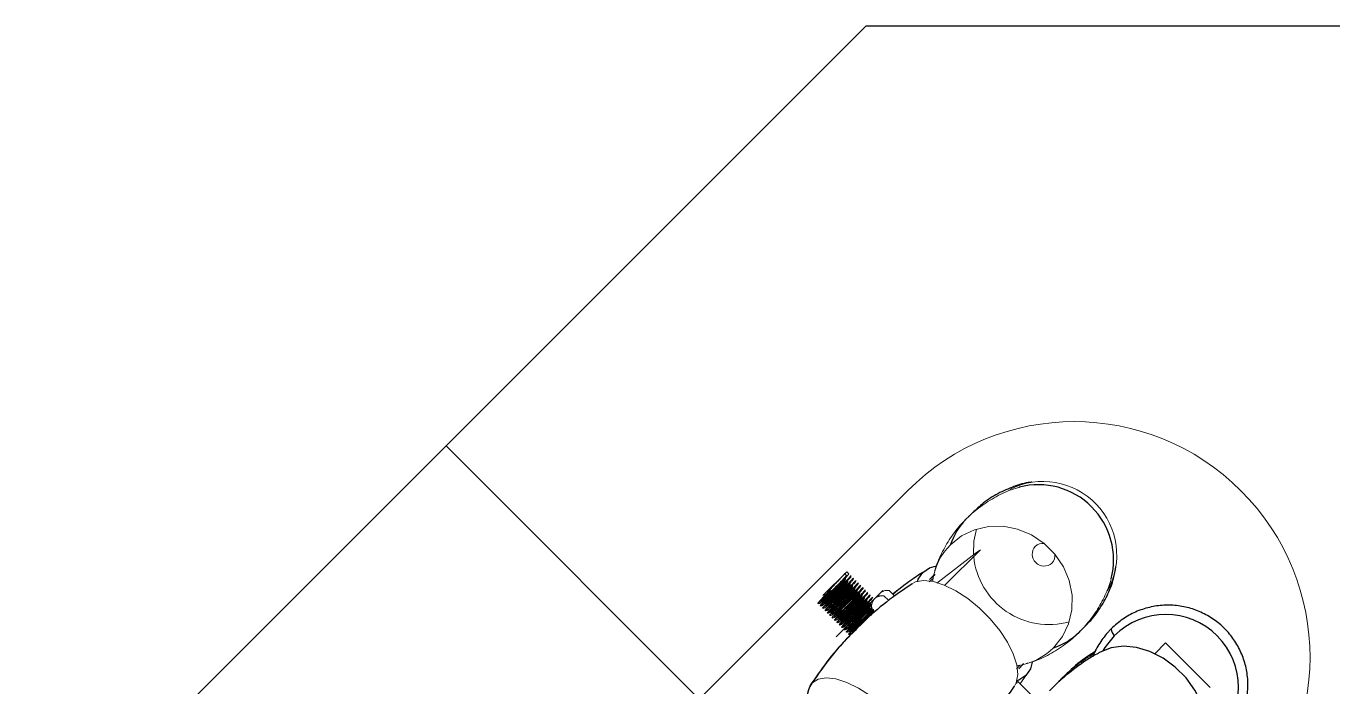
# Model space of a CAD drawing. Header units: millimetres. Extents: x -635 to 515, y -448 to 489.
# Drawn here: x -635 to -479.8, y 224.5 to 303 of the extents above; entities that cross this region are included whole.
import ezdxf

# ---------------------------------------------------------------- set-up
doc = ezdxf.new("R2010")
doc.units = ezdxf.units.MM

msp = doc.modelspace()

# ---------------------------------------------------------------- linework, layer by layer
at = {"color": 7, "linetype": 'Continuous', "lineweight": 25}
for p, q in [((-535.247, 302.983), (-634.978, 203.251)), ((-462.825, 302.983), (-535.247, 302.983)), ((-522.599, 245.174), (-523.045, 244.707)), ((-540.352, 235.341), (-537.523, 238.169)), ((-537.266, 237.912), (-537.523, 238.169)), ((-536.983, 237.629), (-537.054, 237.7)), ((-527.693, 237.252), (-527.2, 237.744)), ((-536.7, 237.346), (-536.771, 237.417)), ((-536.417, 237.063), (-536.488, 237.134)), ((-536.134, 236.781), (-536.205, 236.851)), ((-535.852, 236.498), (-535.922, 236.568)), ((-535.569, 236.215), (-535.639, 236.286)), ((-535.286, 235.932), (-535.357, 236.003)), ((-535.003, 235.649), (-535.074, 235.72)), ((-534.72, 235.366), (-534.791, 235.437)), ((-534.437, 235.083), (-534.508, 235.154)), ((-514.736, 222.683), (-517.185, 225.132))]:
    msp.add_line(p, q, dxfattribs=at)
msp.add_line((-515.448, 183.452), (-585.112, 253.117))
at = {"color": 144, "linetype": 'Continuous', "lineweight": 18}
for p, q in [((-530.297, 247.799), (-579.794, 198.301)), ((-525.861, 236.568), (-521.641, 240.788)), ((-522.1, 240.449), (-526.835, 236.816)), ((-537.528, 237.741), (-537.74, 237.953)), ((-527.693, 237.252), (-527.004, 237.853)), ((-539.529, 235.987), (-539.494, 235.951)), ((-539.494, 235.951), (-539.4, 235.869)), ((-533.235, 235.952), (-538.757, 230.431)), ((-537.125, 236.447), (-536.89, 236.662)), ((-531.827, 235.298), (-532.479, 235.95)), ((-527.716, 236.982), (-527.258, 237.39)), ((-536.276, 235.598), (-536.041, 235.813)), ((-533.859, 235.328), (-533.102, 235.328)), ((-532.527, 234.753), (-533.102, 235.328)), ((-534.174, 233.393), (-534.606, 233.824)), ((-538.141, 231.892), (-538.382, 231.828)), ((-500.923, 228.435), (-499.643, 229.716)), ((-494.358, 224.431), (-499.643, 229.716)), ((-517.369, 226.608), (-516.949, 227.081)), ((-517.087, 226.645), (-516.521, 227.293)), ((-517.087, 226.645), (-516.594, 227.138)), ((-517.414, 224.903), (-517.185, 225.132)), ((-516.251, 225.849), (-516.91, 224.857)), ((-512.103, 225.352), (-512.561, 224.904))]:
    msp.add_line(p, q, dxfattribs=at)
at = {"color": 7, "linetype": 'Continuous', "lineweight": 25, "flags": 128}
for points in [[(-523.33, 244.443), (-523.323, 244.45), (-523.258, 244.515)], [(-529.126, 237.029), (-529.032, 237.277), (-528.489, 238.088)], [(-528.489, 238.088), (-527.679, 238.63), (-526.851, 238.857)], [(-509.895, 231.009), (-509.888, 231.015), (-509.792, 231.113)], [(-505.747, 230.566), (-506.885, 229.161), (-507.117, 228.782)], [(-495.456, 216.639), (-495.446, 216.657), (-494.938, 217.955), (-494.756, 219.416), (-494.907, 220.978), (-495.384, 222.57), (-496.167, 224.125), (-497.221, 225.574), (-498.5, 226.853), (-499.949, 227.907), (-501.504, 228.69), (-503.096, 229.167), (-504.658, 229.318), (-506.119, 229.136), (-507.417, 228.628), (-507.44, 228.616)], [(-515.487, 227.445), (-515.708, 226.659), (-516.251, 225.849)], [(-516.251, 225.849), (-517.061, 225.306), (-517.309, 225.213)]]:
    msp.add_lwpolyline(points, dxfattribs=at)
at = {"color": 144, "linetype": 'Continuous', "lineweight": 18, "flags": 128}
for points in [[(-525.188, 241.389), (-523.876, 242.434), (-522.353, 243.166), (-520.687, 243.553), (-518.95, 243.577), (-517.219, 243.239), (-515.568, 242.552), (-514.07, 241.547), (-512.791, 240.268), (-511.786, 238.77), (-511.099, 237.119), (-510.761, 235.388), (-510.786, 233.651), (-511.172, 231.985), (-511.904, 230.463), (-512.949, 229.15)], [(-522.464, 240.243), (-522.426, 241.814), (-522.117, 243.244)], [(-537.752, 237.292), (-537.658, 237.363), (-537.863, 237.112), (-538.301, 236.636), (-538.91, 235.986), (-539.544, 235.316), (-540.214, 234.599), (-540.595, 234.174), (-540.606, 234.115), (-540.606, 234.115)], [(-537.42, 237.039), (-537.389, 237.055), (-537.677, 236.723), (-538.282, 236.07), (-539.029, 235.279), (-539.603, 234.669), (-540.063, 234.172), (-540.354, 233.838), (-540.26, 233.884), (-540.26, 233.884)], [(-536.578, 236.254), (-536.566, 236.256), (-536.667, 236.128), (-536.882, 235.89), (-537.204, 235.541), (-537.607, 235.11), (-538.04, 234.652), (-538.467, 234.2), (-538.875, 233.765), (-539.209, 233.403), (-539.435, 233.153), (-539.547, 233.015), (-539.528, 233.007), (-539.528, 233.007)], [(-529.775, 236.744), (-529.353, 236.956), (-528.389, 237.13), (-527.231, 237.009), (-525.93, 236.597), (-524.544, 235.914), (-523.132, 234.988), (-521.756, 233.861), (-520.477, 232.582), (-519.35, 231.206), (-518.424, 229.794), (-517.741, 228.408), (-517.33, 227.107), (-517.208, 225.949), (-517.382, 224.985), (-517.593, 224.564)], [(-537.869, 232.821), (-537.81, 232.875), (-537.095, 233.548), (-536.381, 234.222), (-535.781, 234.779), (-535.497, 235.032), (-535.395, 235.101), (-535.5, 234.962), (-535.785, 234.647), (-536.229, 234.169), (-536.76, 233.604), (-537.388, 232.94), (-537.944, 232.343), (-538.309, 231.939), (-538.373, 231.832), (-538.373, 231.832)], [(-537.585, 232.539), (-537.18, 232.918), (-536.612, 233.455), (-536.053, 233.982), (-535.572, 234.429), (-535.255, 234.715), (-535.112, 234.819), (-535.254, 234.637), (-535.681, 234.171), (-536.323, 233.485), (-537.004, 232.765), (-537.504, 232.231), (-537.878, 231.824), (-538.078, 231.594), (-538.083, 231.554), (-538.083, 231.554)], [(-509.16, 231.743), (-509.164, 231.739), (-509.229, 231.675)], [(-541.645, 224.932), (-540.916, 225.393), (-539.952, 225.567), (-538.794, 225.446), (-537.493, 225.034), (-536.107, 224.351), (-534.695, 223.425), (-533.319, 222.298), (-532.04, 221.019), (-530.913, 219.643), (-529.987, 218.231), (-529.304, 216.845), (-528.893, 215.544), (-528.771, 214.386), (-528.945, 213.422), (-529.406, 212.693)]]:
    msp.add_lwpolyline(points, dxfattribs=at)
at = {"color": 8, "linetype": 'Continuous', "lineweight": 25, "flags": 128}
msp.add_lwpolyline([(-506.103, 231.406), (-506.103, 231.406), (-506.126, 231.308), (-506.075, 231.135), (-505.948, 230.887), (-505.747, 230.566)], dxfattribs=at)
at = {"color": 144, "linetype": 'Continuous', "lineweight": 18}
for centre, radius, start, end in [((-510.498, 228), 28, 315, 135), ((-514.205, 240.14), 8.753, 331.08146, 116.72627), ((-519.778, 236.019), 7.623, 135.2157, 172.38338), ((-514.082, 240.256), 1.403, 138.52379, 311.47621), ((-514.245, 240.271), 1.275, 81.20407, 134.1652), ((-513.497, 240.883), 8.989, 185.71828, 285.50747), ((-514.067, 240.093), 1.275, 315.8348, 8.79593), ((-518.319, 234.56), 7.623, 277.61662, 314.7843), ((-498.272, 211.514), 19.604, 119.99862, 134.97265)]:
    msp.add_arc(centre, radius, start, end, dxfattribs=at)
at = {"color": 7, "linetype": 'Continuous', "lineweight": 25}
for centre, radius, start, end in [((-514.762, 239.576), 8.936, 345.39676, 104.63998), ((-499.631, 224.443), 8.654, 315.03039, 134.96961), ((-538.763, 222.897), 3.528, 144.77133, 202.98315)]:
    msp.add_arc(centre, radius, start, end, dxfattribs=at)
at = {"color": 8, "linetype": 'Continuous', "lineweight": 25}
for centre, radius, start, end in [((-517.701, 238.927), 7.881, 135.58086, 161.795), ((-508.534, 207.007), 36.935, 122.70262, 129.50961), ((-508.162, 203.023), 40.014, 135.14681, 146.80194), ((-515.411, 236.637), 7.881, 288.20486, 314.42674)]:
    msp.add_arc(centre, radius, start, end, dxfattribs=at)
at = {"color": 7, "linetype": 'Continuous', "lineweight": 25}
for points, knots in [([(-515.524, 248.807), (-515.586, 248.802), (-516.328, 248.747), (-517.703, 248.312), (-519.595, 247.497), (-521.25, 246.425), (-522.18, 245.563), (-522.599, 245.174)], [0, 0, 0, 0, 0.0229132, 0.2732504, 0.5299484, 0.7881334, 1, 1, 1, 1]), ([(-509.164, 231.739), (-509.014, 231.894), (-508.39, 232.537), (-507.432, 233.776), (-506.47, 235.513), (-505.818, 237.195), (-505.625, 238.316), (-505.541, 238.804)], [0, 0, 0, 0, 0.08001638, 0.33271408, 0.57919027, 0.81694314, 1, 1, 1, 1]), ([(-529.743, 236.729), (-530.525, 236.209), (-532.33, 235.008), (-534.594, 233.148), (-535.984, 231.742), (-536.506, 231.213)], [0, 0, 0, 0, 0.3233391, 0.7459054, 1, 1, 1, 1]), ([(-492.668, 217.971), (-492.566, 218.076), (-492.061, 218.595), (-491.274, 219.643), (-490.488, 221.198), (-489.999, 222.87), (-489.82, 224.599), (-489.956, 226.329), (-490.402, 228.003), (-491.142, 229.567), (-492.152, 230.971), (-493.399, 232.168), (-494.843, 233.121), (-496.436, 233.798), (-498.128, 234.176), (-499.862, 234.242), (-501.583, 233.994), (-503.23, 233.434), (-504.782, 232.591), (-505.658, 231.805), (-506.103, 231.406)], [0, 0, 0, 0, 0.01478704, 0.07325941, 0.13168973, 0.18993159, 0.24793927, 0.30569675, 0.36322019, 0.42055662, 0.47777853, 0.53497463, 0.59223437, 0.64961539, 0.70718562, 0.76498725, 0.82303121, 0.8812963, 0.93973275, 1, 1, 1, 1]), ([(-506.103, 231.406), (-506.205, 231.301), (-506.711, 230.782), (-507.474, 229.726), (-508.077, 228.699), (-508.243, 228.128), (-508.247, 228.113)], [0, 0, 0, 0, 0.1110112, 0.5499826, 0.9886382, 1, 1, 1, 1]), ([(-536.506, 231.213), (-536.85, 230.881), (-538.062, 229.71), (-539.895, 227.512), (-541.239, 225.568), (-541.9, 224.612)], [0, 0, 0, 0, 0.1678506, 0.5906237, 1, 1, 1, 1]), ([(-507.417, 228.608), (-507.529, 228.552), (-508.522, 228.055), (-510.275, 226.811), (-512.187, 225.329), (-513.159, 224.31), (-513.434, 224.02)], [0, 0, 0, 0, 0.05065706, 0.44781462, 0.84334594, 1, 1, 1, 1]), ([(-507.958, 228.706), (-508.18, 228.575), (-509.209, 227.964), (-510.622, 226.843), (-511.699, 225.759), (-512.103, 225.352)], [0, 0, 0, 0, 0.1462358, 0.679189, 1, 1, 1, 1]), ([(-523.133, 217.826), (-522.737, 218.208), (-521.473, 219.427), (-519.592, 221.676), (-518.249, 223.62), (-517.588, 224.577)], [0, 0, 0, 0, 0.1879855, 0.600529, 1, 1, 1, 1])]:
    msp.add_open_spline(points, degree=3, knots=knots, dxfattribs=at)
at = {"color": 144, "linetype": 'Continuous', "lineweight": 18}
for points, knots in [([(-517.008, 248.198), (-517.166, 248.16), (-518.036, 247.953), (-519.55, 247.257), (-521.422, 246.131), (-522.641, 245.121), (-523.23, 244.542), (-523.323, 244.45)], [0, 0, 0, 0, 0.0669108, 0.3677342, 0.6690375, 0.9474191, 1, 1, 1, 1]), ([(-523.323, 244.45), (-523.5, 244.268), (-524.183, 243.563), (-525.23, 242.223), (-526.268, 240.384), (-526.879, 239.002), (-527.054, 238.237), (-527.08, 238.125)], [0, 0, 0, 0, 0.1015947, 0.3931418, 0.6776842, 0.9528477, 1, 1, 1, 1]), ([(-537.74, 237.953), (-537.829, 237.854), (-537.951, 237.72), (-538.245, 237.4), (-538.417, 237.216), (-538.68, 236.934), (-538.769, 236.84), (-538.943, 236.655), (-539.029, 236.565), (-539.29, 236.287), (-539.465, 236.099), (-539.619, 235.933)], [0, 0, 0, 0, 0.25, 0.25, 0.5, 0.5, 0.625, 0.625, 0.75, 0.75, 1, 1, 1, 1]), ([(-537.528, 237.741), (-537.653, 237.603), (-537.907, 237.323), (-538.306, 236.894), (-538.51, 236.678), (-538.511, 236.677)], [0, 0, 0, 0, 0.49384838, 0.99685658, 1, 1, 1, 1]), ([(-537.081, 237.672), (-537.072, 237.676), (-537.042, 237.689), (-537.222, 237.481), (-537.584, 237.085), (-537.96, 236.679), (-538.188, 236.437), (-538.234, 236.389)], [0, 0, 0, 0, 0.1175891, 0.3864063, 0.6552235, 0.9310744, 1, 1, 1, 1]), ([(-537.293, 237.884), (-537.284, 237.888), (-537.255, 237.9), (-537.407, 237.723), (-537.631, 237.478), (-537.728, 237.373)], [0, 0, 0, 0, 0.1993117, 0.6549526, 1, 1, 1, 1]), ([(-537.01, 237.601), (-537.001, 237.605), (-536.972, 237.617), (-537.124, 237.44), (-537.35, 237.194), (-537.448, 237.088)], [0, 0, 0, 0, 0.19877553, 0.65319064, 1, 1, 1, 1]), ([(-528.035, 238.399), (-528.627, 238.03), (-530.02, 237.162), (-531.291, 236.102), (-532.022, 235.492)], [0, 0, 0, 0, 0.4252375, 1, 1, 1, 1]), ([(-539.529, 235.987), (-539.776, 235.726), (-540.271, 235.202), (-540.801, 234.626), (-541.019, 234.375), (-540.94, 234.431), (-540.915, 234.449)], [0, 0, 0, 0, 0.2878707, 0.5782282, 0.8636674, 1, 1, 1, 1]), ([(-539.494, 235.951), (-539.693, 235.742), (-539.901, 235.522), (-540.282, 235.114), (-540.454, 234.929), (-540.654, 234.711), (-540.711, 234.647), (-540.806, 234.542), (-540.845, 234.497), (-540.933, 234.391), (-540.95, 234.36), (-540.921, 234.377)], [0, 0, 0, 0, 0.25, 0.25, 0.5, 0.5, 0.625, 0.625, 0.75, 0.75, 1, 1, 1, 1]), ([(-537.723, 237.372), (-537.714, 237.376), (-537.683, 237.389), (-537.898, 237.145), (-538.386, 236.616), (-539.122, 235.834), (-539.821, 235.097), (-540.338, 234.539), (-540.627, 234.219), (-540.741, 234.076), (-540.647, 234.155), (-540.622, 234.175)], [0, 0, 0, 0, 0.05197302, 0.16747302, 0.31445327, 0.46300349, 0.60878984, 0.7271956, 0.84090532, 0.95823433, 1, 1, 1, 1]), ([(-540.69, 234.437), (-540.656, 234.459), (-540.587, 234.503), (-540.226, 234.832), (-539.732, 235.288), (-539.255, 235.737), (-538.992, 235.983), (-538.912, 236.058)], [0, 0, 0, 0, 0.2276613, 0.4482536, 0.6778999, 0.9016908, 1, 1, 1, 1]), ([(-537.722, 237.122), (-537.723, 237.109), (-537.763, 237.056), (-537.87, 236.933), (-537.912, 236.886), (-538.011, 236.775), (-538.069, 236.712), (-538.264, 236.499), (-538.423, 236.327), (-538.764, 235.961), (-538.946, 235.767), (-539.289, 235.404), (-539.468, 235.213), (-539.799, 234.857), (-539.95, 234.693), (-540.13, 234.495), (-540.182, 234.437), (-540.271, 234.338), (-540.307, 234.297), (-540.395, 234.192), (-540.421, 234.153), (-540.407, 234.154)], [0, 0, 0, 0, 0.125, 0.125, 0.1875, 0.1875, 0.25, 0.25, 0.375, 0.375, 0.5, 0.5, 0.625, 0.625, 0.75, 0.75, 0.8125, 0.8125, 0.875, 0.875, 1, 1, 1, 1]), ([(-539.345, 235.342), (-539.289, 235.395), (-539.045, 235.624), (-538.557, 236.089), (-538.004, 236.604), (-537.557, 237.015), (-537.348, 237.183), (-537.504, 236.982), (-537.968, 236.48), (-538.554, 235.853), (-539.15, 235.226), (-539.759, 234.577), (-540.245, 234.049), (-540.469, 233.79), (-540.354, 233.882), (-540.312, 233.915)], [0, 0, 0, 0, 0.0217651, 0.0951983, 0.1716508, 0.246308, 0.3410782, 0.4370477, 0.5310791, 0.6075345, 0.6809728, 0.756641, 0.8523017, 0.9466255, 1, 1, 1, 1]), ([(-537.44, 236.839), (-537.44, 236.826), (-537.48, 236.773), (-537.587, 236.65), (-537.629, 236.603), (-537.728, 236.493), (-537.786, 236.429), (-537.981, 236.216), (-538.14, 236.044), (-538.481, 235.678), (-538.663, 235.485), (-539.006, 235.121), (-539.185, 234.93), (-539.516, 234.574), (-539.667, 234.411), (-539.847, 234.212), (-539.899, 234.154), (-539.988, 234.055), (-540.024, 234.014), (-540.112, 233.909), (-540.138, 233.87), (-540.125, 233.871)], [0, 0, 0, 0, 0.125, 0.125, 0.1875, 0.1875, 0.25, 0.25, 0.375, 0.375, 0.5, 0.5, 0.625, 0.625, 0.75, 0.75, 0.8125, 0.8125, 0.875, 0.875, 1, 1, 1, 1]), ([(-540.13, 235.085), (-539.95, 235.253), (-539.568, 235.61), (-538.881, 236.265), (-538.269, 236.834), (-537.869, 237.207), (-537.814, 237.246), (-537.801, 237.254)], [0, 0, 0, 0, 0.2102988, 0.4470124, 0.6929553, 0.9328689, 1, 1, 1, 1]), ([(-537.151, 236.813), (-537.15, 236.805), (-537.148, 236.785), (-537.413, 236.492), (-537.891, 235.975), (-538.579, 235.245), (-539.331, 234.451), (-539.855, 233.883), (-540.114, 233.595), (-540.099, 233.589), (-540.093, 233.587)], [0, 0, 0, 0, 0.09309438, 0.21276835, 0.33588882, 0.49182933, 0.64531022, 0.80224053, 0.92172189, 1, 1, 1, 1]), ([(-537.121, 236.787), (-537.075, 236.82), (-537.085, 236.793), (-537.183, 236.674), (-537.229, 236.622), (-537.34, 236.499), (-537.406, 236.426), (-537.642, 236.171), (-537.846, 235.951), (-538.18, 235.596), (-538.295, 235.473), (-538.524, 235.231), (-538.636, 235.113), (-538.974, 234.756), (-539.205, 234.51), (-539.605, 234.081), (-539.771, 233.9), (-539.942, 233.711), (-539.987, 233.659), (-540.055, 233.578), (-540.077, 233.549), (-540.098, 233.506), (-540.052, 233.536), (-539.958, 233.618)], [0, 0, 0, 0, 0.125, 0.125, 0.1875, 0.1875, 0.25, 0.25, 0.375, 0.375, 0.4375, 0.4375, 0.5, 0.5, 0.625, 0.625, 0.75, 0.75, 0.8125, 0.8125, 0.875, 0.875, 1, 1, 1, 1]), ([(-537.157, 236.556), (-537.157, 236.543), (-537.197, 236.49), (-537.304, 236.367), (-537.346, 236.32), (-537.445, 236.21), (-537.503, 236.146), (-537.698, 235.934), (-537.857, 235.762), (-538.199, 235.395), (-538.38, 235.202), (-538.723, 234.838), (-538.902, 234.648), (-539.233, 234.292), (-539.384, 234.128), (-539.564, 233.93), (-539.616, 233.871), (-539.705, 233.772), (-539.741, 233.731), (-539.829, 233.626), (-539.855, 233.588), (-539.842, 233.588)], [0, 0, 0, 0, 0.125, 0.125, 0.1875, 0.1875, 0.25, 0.25, 0.375, 0.375, 0.5, 0.5, 0.625, 0.625, 0.75, 0.75, 0.8125, 0.8125, 0.875, 0.875, 1, 1, 1, 1]), ([(-538.753, 234.801), (-538.523, 235.019), (-538.054, 235.464), (-537.412, 236.064), (-536.968, 236.471), (-536.794, 236.604), (-536.925, 236.433), (-537.332, 235.99), (-537.927, 235.351), (-538.608, 234.635), (-539.24, 233.962), (-539.675, 233.488), (-539.874, 233.261), (-539.822, 233.296), (-539.812, 233.303)], [0, 0, 0, 0, 0.0873603, 0.1781519, 0.2663987, 0.3558523, 0.4460588, 0.53368, 0.6246195, 0.7122037, 0.8024635, 0.8918398, 0.9801582, 1, 1, 1, 1]), ([(-539.847, 234.803), (-539.808, 234.839), (-539.603, 235.029), (-539.09, 235.514), (-538.422, 236.147), (-537.81, 236.717), (-537.593, 236.91), (-537.487, 237.004)], [0, 0, 0, 0, 0.0529749, 0.2786464, 0.5164577, 0.7628846, 1, 1, 1, 1]), ([(-536.913, 236.437), (-536.871, 236.472), (-536.743, 236.579), (-536.91, 236.373), (-537.397, 235.845), (-538.089, 235.108), (-538.762, 234.4), (-539.327, 233.793), (-539.748, 233.336), (-539.771, 233.286), (-539.782, 233.262)], [0, 0, 0, 0, 0.06939948, 0.20995415, 0.3567965, 0.50737275, 0.62208785, 0.74151038, 0.87905676, 1, 1, 1, 1]), ([(-539.624, 235.629), (-539.528, 235.72), (-539.182, 236.045), (-538.55, 236.644), (-537.971, 237.18), (-537.811, 237.316), (-537.741, 237.374)], [0, 0, 0, 0, 0.12139558, 0.43573805, 0.75560532, 1, 1, 1, 1]), ([(-536.874, 236.273), (-536.875, 236.26), (-536.915, 236.207), (-537.021, 236.084), (-537.063, 236.037), (-537.163, 235.927), (-537.22, 235.863), (-537.415, 235.651), (-537.574, 235.479), (-537.916, 235.112), (-538.097, 234.919), (-538.44, 234.555), (-538.619, 234.365), (-538.95, 234.009), (-539.101, 233.845), (-539.281, 233.647), (-539.334, 233.589), (-539.422, 233.489), (-539.458, 233.448), (-539.546, 233.344), (-539.572, 233.305), (-539.559, 233.305)], [0, 0, 0, 0, 0.125, 0.125, 0.1875, 0.1875, 0.25, 0.25, 0.375, 0.375, 0.5, 0.5, 0.625, 0.625, 0.75, 0.75, 0.8125, 0.8125, 0.875, 0.875, 1, 1, 1, 1]), ([(-539.564, 234.521), (-539.514, 234.567), (-539.265, 234.797), (-538.658, 235.373), (-537.926, 236.064), (-537.411, 236.542), (-537.29, 236.643), (-537.254, 236.673)], [0, 0, 0, 0, 0.06791459, 0.33836508, 0.60880459, 0.88248594, 1, 1, 1, 1]), ([(-536.535, 236.234), (-536.51, 236.244), (-536.542, 236.198), (-536.661, 236.059), (-536.711, 236.003), (-536.832, 235.871), (-536.903, 235.792), (-537.149, 235.526), (-537.355, 235.306), (-537.683, 234.957), (-537.795, 234.838), (-538.017, 234.604), (-538.124, 234.49), (-538.453, 234.143), (-538.675, 233.906), (-539.058, 233.495), (-539.216, 233.323), (-539.379, 233.142), (-539.423, 233.092), (-539.489, 233.013), (-539.51, 232.985), (-539.533, 232.941), (-539.492, 232.967), (-539.404, 233.041)], [0, 0, 0, 0, 0.125, 0.125, 0.1875, 0.1875, 0.25, 0.25, 0.375, 0.375, 0.4375, 0.4375, 0.5, 0.5, 0.625, 0.625, 0.75, 0.75, 0.8125, 0.8125, 0.875, 0.875, 1, 1, 1, 1]), ([(-536.591, 235.991), (-536.592, 235.977), (-536.632, 235.925), (-536.738, 235.801), (-536.78, 235.754), (-536.88, 235.644), (-536.938, 235.581), (-537.132, 235.368), (-537.291, 235.196), (-537.633, 234.829), (-537.814, 234.636), (-538.157, 234.273), (-538.336, 234.082), (-538.667, 233.726), (-538.818, 233.562), (-538.998, 233.364), (-539.051, 233.306), (-539.139, 233.207), (-539.175, 233.165), (-539.263, 233.061), (-539.289, 233.022), (-539.276, 233.023)], [0, 0, 0, 0, 0.125, 0.125, 0.1875, 0.1875, 0.25, 0.25, 0.375, 0.375, 0.5, 0.5, 0.625, 0.625, 0.75, 0.75, 0.8125, 0.8125, 0.875, 0.875, 1, 1, 1, 1]), ([(-536.293, 235.973), (-536.291, 235.969), (-536.287, 235.958), (-536.433, 235.788), (-536.693, 235.504), (-537.051, 235.118), (-537.472, 234.67), (-537.917, 234.201), (-538.35, 233.742), (-538.737, 233.327), (-539.038, 232.999), (-539.226, 232.788), (-539.299, 232.691), (-539.249, 232.726), (-539.23, 232.739)], [0, 0, 0, 0, 0.0649141, 0.152532, 0.2384599, 0.3278674, 0.4173105, 0.5032916, 0.590834, 0.6807201, 0.7691253, 0.8546724, 0.9435786, 1, 1, 1, 1]), ([(-539.278, 234.241), (-539.103, 234.404), (-538.746, 234.737), (-538.096, 235.356), (-537.479, 235.932), (-537.051, 236.331), (-536.977, 236.387), (-536.962, 236.398)], [0, 0, 0, 0, 0.2109581, 0.4320002, 0.6613273, 0.9293109, 1, 1, 1, 1]), ([(-538.712, 233.675), (-538.599, 233.781), (-538.327, 234.033), (-537.792, 234.541), (-537.225, 235.076), (-536.69, 235.574), (-536.301, 235.927), (-536.193, 235.993), (-536.401, 235.746), (-536.806, 235.308), (-537.298, 234.781), (-537.85, 234.199), (-538.387, 233.63), (-538.84, 233.142), (-539.158, 232.792), (-539.291, 232.629), (-539.191, 232.709), (-539.156, 232.737)], [0, 0, 0, 0, 0.0461252, 0.1107423, 0.1756969, 0.2424337, 0.3239444, 0.4079578, 0.4905896, 0.5554351, 0.6221803, 0.6866301, 0.7517654, 0.8184795, 0.8827024, 0.9598788, 1, 1, 1, 1]), ([(-539.064, 235.058), (-538.958, 235.158), (-538.599, 235.497), (-537.964, 236.096), (-537.344, 236.671), (-537.208, 236.779), (-537.14, 236.833)], [0, 0, 0, 0, 0.1215985, 0.4137088, 0.7100711, 1, 1, 1, 1]), ([(-539.003, 233.95), (-538.772, 234.166), (-538.309, 234.6), (-537.589, 235.284), (-537.019, 235.814), (-536.804, 236.008), (-536.698, 236.104)], [0, 0, 0, 0, 0.2766906, 0.5542793, 0.7810887, 1, 1, 1, 1]), ([(-538.501, 234.49), (-538.435, 234.551), (-538.222, 234.752), (-537.84, 235.115), (-537.397, 235.531), (-537.019, 235.881), (-536.734, 236.142), (-536.644, 236.214), (-536.6, 236.251)], [0, 0, 0, 0, 0.0800362, 0.2599397, 0.4470981, 0.6355734, 0.8174456, 1, 1, 1, 1]), ([(-538.181, 234.242), (-538.072, 234.344), (-537.812, 234.59), (-537.391, 234.989), (-536.965, 235.387), (-536.622, 235.703), (-536.378, 235.924), (-536.319, 235.965), (-536.289, 235.986)], [0, 0, 0, 0, 0.1232243, 0.2963173, 0.4754089, 0.6529377, 0.8236951, 1, 1, 1, 1]), ([(-536.798, 237.389), (-536.789, 237.393), (-536.759, 237.406), (-536.939, 237.198), (-537.301, 236.802), (-537.676, 236.398), (-537.903, 236.157), (-537.947, 236.11)], [0, 0, 0, 0, 0.1178158, 0.3871513, 0.6564867, 0.9328693, 1, 1, 1, 1]), ([(-537.722, 237.121), (-537.712, 237.161), (-537.69, 237.243), (-537.668, 237.324), (-537.657, 237.364)], [0, 0, 0, 0, 0.4999675, 1, 1, 1, 1]), ([(-536.516, 237.106), (-536.506, 237.11), (-536.476, 237.123), (-536.656, 236.915), (-537.018, 236.519), (-537.395, 236.113), (-537.624, 235.87), (-537.67, 235.821)], [0, 0, 0, 0, 0.1174671, 0.3860054, 0.6545437, 0.9301084, 1, 1, 1, 1]), ([(-537.44, 236.837), (-537.429, 236.878), (-537.407, 236.959), (-537.386, 237.04), (-537.375, 237.081)], [0, 0, 0, 0, 0.4999652, 1, 1, 1, 1]), ([(-536.233, 236.824), (-536.223, 236.828), (-536.193, 236.84), (-536.373, 236.632), (-536.735, 236.236), (-537.109, 235.833), (-537.335, 235.593), (-537.379, 235.547)], [0, 0, 0, 0, 0.1179672, 0.3876486, 0.65733, 0.9340677, 1, 1, 1, 1]), ([(-537.157, 236.553), (-537.146, 236.594), (-537.125, 236.675), (-537.103, 236.756), (-537.092, 236.797)], [0, 0, 0, 0, 0.4999655, 1, 1, 1, 1]), ([(-536.728, 237.319), (-536.719, 237.322), (-536.689, 237.334), (-536.835, 237.164), (-537.051, 236.929), (-537.138, 236.833)], [0, 0, 0, 0, 0.2056322, 0.67572218, 1, 1, 1, 1]), ([(-535.95, 236.541), (-535.941, 236.545), (-535.91, 236.557), (-536.091, 236.349), (-536.453, 235.953), (-536.827, 235.549), (-537.054, 235.308), (-537.098, 235.261)], [0, 0, 0, 0, 0.1178201, 0.3871652, 0.6565104, 0.932903, 1, 1, 1, 1]), ([(-536.465, 237.037), (-536.438, 237.051), (-536.385, 237.079), (-536.555, 236.878), (-536.783, 236.629), (-536.882, 236.522)], [0, 0, 0, 0, 0.3678849, 0.7263895, 1, 1, 1, 1]), ([(-536.875, 236.27), (-536.864, 236.31), (-536.842, 236.392), (-536.82, 236.473), (-536.81, 236.513)], [0, 0, 0, 0, 0.4999681, 1, 1, 1, 1]), ([(-535.667, 236.258), (-535.658, 236.262), (-535.627, 236.275), (-535.808, 236.067), (-536.17, 235.671), (-536.545, 235.266), (-536.772, 235.025), (-536.816, 234.978)], [0, 0, 0, 0, 0.1177896, 0.3870651, 0.6563405, 0.9326616, 1, 1, 1, 1]), ([(-536.162, 236.753), (-536.153, 236.757), (-536.123, 236.768), (-536.276, 236.591), (-536.501, 236.345), (-536.599, 236.239)], [0, 0, 0, 0, 0.1987755, 0.6531906, 1, 1, 1, 1]), ([(-536.592, 235.987), (-536.581, 236.027), (-536.559, 236.109), (-536.538, 236.19), (-536.527, 236.23)], [0, 0, 0, 0, 0.4999723, 1, 1, 1, 1]), ([(-535.384, 235.975), (-535.375, 235.979), (-535.345, 235.992), (-535.525, 235.784), (-535.887, 235.388), (-536.264, 234.982), (-536.492, 234.739), (-536.538, 234.69)], [0, 0, 0, 0, 0.117488, 0.386074, 0.6546599, 0.9302735, 1, 1, 1, 1]), ([(-535.879, 236.47), (-535.87, 236.474), (-535.841, 236.486), (-535.993, 236.308), (-536.219, 236.063), (-536.316, 235.956)], [0, 0, 0, 0, 0.19877553, 0.65319064, 1, 1, 1, 1]), ([(-536.309, 235.704), (-536.298, 235.745), (-536.276, 235.826), (-536.255, 235.907), (-536.244, 235.948)], [0, 0, 0, 0, 0.499976, 1, 1, 1, 1]), ([(-535.616, 236.189), (-535.59, 236.203), (-535.537, 236.23), (-535.701, 236.036), (-535.918, 235.799), (-536.007, 235.702)], [0, 0, 0, 0, 0.3778634, 0.7460922, 1, 1, 1, 1]), ([(-535.313, 235.904), (-535.304, 235.908), (-535.275, 235.92), (-535.427, 235.743), (-535.653, 235.497), (-535.751, 235.39)], [0, 0, 0, 0, 0.19877553, 0.65319064, 1, 1, 1, 1]), ([(-533.52, 235.668), (-533.5, 235.686), (-533.462, 235.722), (-533.396, 235.769), (-533.325, 235.811), (-533.247, 235.848), (-533.162, 235.879), (-533.019, 235.918), (-532.798, 235.952), (-532.589, 235.951), (-532.479, 235.95)], [0, 0, 0, 0, 0.0809669, 0.1627289, 0.2454776, 0.3293974, 0.4146654, 0.5014504, 0.7397959, 1, 1, 1, 1]), ([(-509.888, 231.015), (-509.712, 231.197), (-509.028, 231.902), (-507.981, 233.242), (-506.944, 235.081), (-506.332, 236.463), (-506.157, 237.228), (-506.131, 237.34)], [0, 0, 0, 0, 0.10159466, 0.39314176, 0.67768421, 0.95284765, 1, 1, 1, 1]), ([(-540.93, 234.373), (-540.889, 234.383), (-540.808, 234.405), (-540.727, 234.427), (-540.687, 234.438)], [0, 0, 0, 0, 0.5000262, 1, 1, 1, 1]), ([(-539.4, 235.869), (-539.572, 235.687), (-539.75, 235.496), (-540.081, 235.14), (-540.232, 234.976), (-540.412, 234.778), (-540.465, 234.72), (-540.553, 234.621), (-540.59, 234.579), (-540.677, 234.475), (-540.704, 234.436), (-540.69, 234.437)], [0, 0, 0, 0, 0.25, 0.25, 0.5, 0.5, 0.625, 0.625, 0.75, 0.75, 1, 1, 1, 1]), ([(-540.407, 234.154), (-540.373, 234.176), (-540.304, 234.22), (-539.943, 234.549), (-539.449, 235.005), (-538.969, 235.457), (-538.704, 235.705), (-538.621, 235.783)], [0, 0, 0, 0, 0.2269328, 0.4468192, 0.6757307, 0.8988054, 1, 1, 1, 1]), ([(-540.125, 233.871), (-540.09, 233.893), (-540.021, 233.937), (-539.661, 234.266), (-539.166, 234.722), (-538.689, 235.172), (-538.427, 235.417), (-538.347, 235.492)], [0, 0, 0, 0, 0.2277018, 0.4483333, 0.6780204, 0.901851, 1, 1, 1, 1]), ([(-539.842, 233.588), (-539.807, 233.611), (-539.739, 233.655), (-539.378, 233.984), (-538.883, 234.439), (-538.404, 234.891), (-538.14, 235.138), (-538.058, 235.215)], [0, 0, 0, 0, 0.2271172, 0.4471822, 0.6762796, 0.8995356, 1, 1, 1, 1]), ([(-539.559, 233.305), (-539.524, 233.328), (-539.456, 233.372), (-539.095, 233.701), (-538.6, 234.157), (-538.121, 234.608), (-537.857, 234.856), (-537.775, 234.932)], [0, 0, 0, 0, 0.2271203, 0.4471884, 0.676289, 0.899548, 1, 1, 1, 1]), ([(-539.276, 233.023), (-539.241, 233.045), (-539.173, 233.089), (-538.812, 233.418), (-538.318, 233.874), (-537.837, 234.326), (-537.572, 234.575), (-537.489, 234.653)], [0, 0, 0, 0, 0.2267991, 0.4465558, 0.6753323, 0.8982755, 1, 1, 1, 1]), ([(-536.002, 235.699), (-536, 235.7), (-535.973, 235.718), (-536.047, 235.624), (-536.229, 235.418), (-536.531, 235.09), (-536.916, 234.677), (-537.35, 234.216), (-537.796, 233.748), (-538.216, 233.3), (-538.575, 232.914), (-538.839, 232.624), (-538.982, 232.456), (-539.014, 232.401), (-538.946, 232.456), (-538.923, 232.474)], [0, 0, 0, 0, 0.0078312, 0.0954794, 0.1797738, 0.2653865, 0.3534007, 0.4400742, 0.5238351, 0.610823, 0.698758, 0.7839174, 0.868598, 0.9564095, 1, 1, 1, 1]), ([(-536.308, 235.708), (-536.309, 235.694), (-536.349, 235.642), (-536.455, 235.519), (-536.497, 235.471), (-536.597, 235.361), (-536.655, 235.298), (-536.849, 235.085), (-537.008, 234.913), (-537.35, 234.547), (-537.531, 234.353), (-537.875, 233.99), (-538.053, 233.799), (-538.384, 233.443), (-538.535, 233.279), (-538.715, 233.081), (-538.768, 233.023), (-538.856, 232.924), (-538.893, 232.882), (-538.98, 232.778), (-539.007, 232.739), (-538.993, 232.74)], [0, 0, 0, 0, 0.125, 0.125, 0.1875, 0.1875, 0.25, 0.25, 0.375, 0.375, 0.5, 0.5, 0.625, 0.625, 0.75, 0.75, 0.8125, 0.8125, 0.875, 0.875, 1, 1, 1, 1]), ([(-538.993, 232.74), (-538.958, 232.762), (-538.89, 232.806), (-538.529, 233.135), (-538.035, 233.591), (-537.556, 234.042), (-537.291, 234.29), (-537.209, 234.367)], [0, 0, 0, 0, 0.22711136, 0.44717072, 0.67626226, 0.89951245, 1, 1, 1, 1]), ([(-536.046, 235.603), (-536.006, 235.633), (-535.902, 235.713), (-536.151, 235.428), (-536.693, 234.841), (-537.382, 234.11), (-538.022, 233.436), (-538.546, 232.871), (-538.935, 232.446), (-538.941, 232.413), (-538.943, 232.395)], [0, 0, 0, 0, 0.087222, 0.227412, 0.3691904, 0.5115035, 0.6215069, 0.7354495, 0.865898, 1, 1, 1, 1]), ([(-536.025, 235.425), (-536.026, 235.412), (-536.066, 235.359), (-536.172, 235.236), (-536.215, 235.189), (-536.314, 235.078), (-536.372, 235.015), (-536.567, 234.802), (-536.726, 234.63), (-537.067, 234.264), (-537.249, 234.07), (-537.592, 233.707), (-537.771, 233.516), (-538.101, 233.16), (-538.252, 232.996), (-538.433, 232.798), (-538.485, 232.74), (-538.573, 232.641), (-538.61, 232.6), (-538.698, 232.495), (-538.724, 232.456), (-538.71, 232.457)], [0, 0, 0, 0, 0.125, 0.125, 0.1875, 0.1875, 0.25, 0.25, 0.375, 0.375, 0.5, 0.5, 0.625, 0.625, 0.75, 0.75, 0.8125, 0.8125, 0.875, 0.875, 1, 1, 1, 1]), ([(-537.641, 233.651), (-537.555, 233.733), (-537.468, 233.814), (-537.298, 233.975), (-537.215, 234.054), (-536.96, 234.296), (-536.788, 234.458), (-536.466, 234.759), (-536.317, 234.897), (-536.129, 235.07), (-536.073, 235.121), (-535.972, 235.213), (-535.929, 235.252), (-535.815, 235.353), (-535.759, 235.398), (-535.705, 235.432), (-535.707, 235.419), (-535.768, 235.337), (-535.828, 235.268), (-535.946, 235.137), (-535.991, 235.088), (-536.093, 234.976), (-536.15, 234.914), (-536.338, 234.712), (-536.484, 234.555), (-536.796, 234.221), (-536.962, 234.045), (-537.205, 233.789), (-537.284, 233.705), (-537.445, 233.536), (-537.525, 233.451), (-537.766, 233.196), (-537.922, 233.029), (-538.201, 232.729), (-538.323, 232.596), (-538.517, 232.383), (-538.589, 232.303), (-538.688, 232.185), (-538.713, 232.15), (-538.701, 232.141), (-538.666, 232.166), (-538.605, 232.217)], [0, 0, 0, 0, 0.03125, 0.03125, 0.0625, 0.0625, 0.125, 0.125, 0.1875, 0.1875, 0.21875, 0.21875, 0.25, 0.25, 0.3125, 0.3125, 0.375, 0.375, 0.4375, 0.4375, 0.46875, 0.46875, 0.5, 0.5, 0.5625, 0.5625, 0.625, 0.625, 0.65625, 0.65625, 0.6875, 0.6875, 0.75, 0.75, 0.8125, 0.8125, 0.875, 0.875, 0.9375, 0.9375, 1, 1, 1, 1]), ([(-535.716, 235.349), (-535.711, 235.344), (-535.698, 235.333), (-536.046, 234.952), (-536.585, 234.372), (-537.182, 233.74), (-537.727, 233.165), (-538.2, 232.657), (-538.535, 232.291), (-538.707, 232.088), (-538.649, 232.123), (-538.62, 232.14)], [0, 0, 0, 0, 0.0918563, 0.2241424, 0.3613109, 0.4672532, 0.5720954, 0.6806648, 0.786135, 0.8914228, 1, 1, 1, 1]), ([(-535.742, 235.142), (-535.743, 235.129), (-535.783, 235.076), (-535.89, 234.953), (-535.932, 234.906), (-536.031, 234.796), (-536.089, 234.732), (-536.284, 234.519), (-536.443, 234.347), (-536.784, 233.981), (-536.966, 233.788), (-537.309, 233.424), (-537.488, 233.233), (-537.819, 232.877), (-537.97, 232.713), (-538.15, 232.515), (-538.202, 232.457), (-538.291, 232.358), (-538.327, 232.317), (-538.415, 232.212), (-538.441, 232.173), (-538.428, 232.174)], [0, 0, 0, 0, 0.125, 0.125, 0.1875, 0.1875, 0.25, 0.25, 0.375, 0.375, 0.5, 0.5, 0.625, 0.625, 0.75, 0.75, 0.8125, 0.8125, 0.875, 0.875, 1, 1, 1, 1]), ([(-537.409, 233.321), (-537.261, 233.461), (-536.857, 233.843), (-536.184, 234.477), (-535.614, 235.002), (-535.388, 235.189), (-535.469, 235.068), (-535.765, 234.741), (-536.272, 234.194), (-536.968, 233.458), (-537.71, 232.673), (-538.206, 232.134), (-538.43, 231.88), (-538.403, 231.889), (-538.394, 231.892)], [0, 0, 0, 0, 0.05703193, 0.15606944, 0.25526974, 0.35340496, 0.43265289, 0.50877996, 0.58772617, 0.68653833, 0.78505544, 0.88468321, 0.96118814, 1, 1, 1, 1]), ([(-535.162, 234.842), (-535.157, 234.846), (-535.104, 234.882), (-535.312, 234.643), (-535.824, 234.088), (-536.508, 233.361), (-537.15, 232.685), (-537.665, 232.132), (-538.044, 231.718), (-538.211, 231.519), (-538.101, 231.61), (-538.076, 231.631)], [0, 0, 0, 0, 0.0159125, 0.1637201, 0.3107591, 0.4597427, 0.5739644, 0.6927158, 0.8080505, 0.9557068, 1, 1, 1, 1]), ([(-535.46, 234.859), (-535.46, 234.846), (-535.5, 234.793), (-535.607, 234.67), (-535.649, 234.623), (-535.748, 234.513), (-535.806, 234.449), (-536.001, 234.236), (-536.16, 234.064), (-536.502, 233.698), (-536.683, 233.505), (-537.026, 233.141), (-537.205, 232.95), (-537.536, 232.595), (-537.687, 232.431), (-537.867, 232.233), (-537.919, 232.174), (-538.008, 232.075), (-538.044, 232.034), (-538.132, 231.929), (-538.158, 231.891), (-538.145, 231.891)], [0, 0, 0, 0, 0.125, 0.125, 0.1875, 0.1875, 0.25, 0.25, 0.375, 0.375, 0.5, 0.5, 0.625, 0.625, 0.75, 0.75, 0.8125, 0.8125, 0.875, 0.875, 1, 1, 1, 1]), ([(-538.154, 233.102), (-537.936, 233.306), (-537.498, 233.716), (-536.8, 234.38), (-536.257, 234.885), (-535.931, 235.186), (-535.852, 235.251), (-535.831, 235.268)], [0, 0, 0, 0, 0.2536586, 0.51154, 0.7227359, 0.9285425, 1, 1, 1, 1]), ([(-535.177, 234.576), (-535.177, 234.563), (-535.218, 234.51), (-535.324, 234.387), (-535.366, 234.34), (-535.466, 234.23), (-535.523, 234.166), (-535.718, 233.954), (-535.877, 233.782), (-536.219, 233.415), (-536.4, 233.222), (-536.743, 232.858), (-536.922, 232.668), (-537.253, 232.312), (-537.404, 232.148), (-537.584, 231.95), (-537.636, 231.892), (-537.725, 231.792), (-537.761, 231.751), (-537.849, 231.646), (-537.875, 231.608), (-537.862, 231.608)], [0, 0, 0, 0, 0.125, 0.125, 0.1875, 0.1875, 0.25, 0.25, 0.375, 0.375, 0.5, 0.5, 0.625, 0.625, 0.75, 0.75, 0.8125, 0.8125, 0.875, 0.875, 1, 1, 1, 1]), ([(-536.814, 232.783), (-536.727, 232.864), (-536.641, 232.946), (-536.47, 233.107), (-536.387, 233.186), (-536.133, 233.427), (-535.96, 233.59), (-535.636, 233.893), (-535.486, 234.032), (-535.295, 234.208), (-535.238, 234.261), (-535.135, 234.354), (-535.09, 234.394), (-534.974, 234.498), (-534.916, 234.545), (-534.858, 234.583), (-534.857, 234.573), (-534.914, 234.496), (-534.971, 234.429), (-535.087, 234.3), (-535.131, 234.252), (-535.231, 234.142), (-535.287, 234.081), (-535.472, 233.881), (-535.617, 233.726), (-535.928, 233.394), (-536.094, 233.218), (-536.337, 232.961), (-536.416, 232.878), (-536.576, 232.709), (-536.657, 232.623), (-536.898, 232.368), (-537.055, 232.2), (-537.336, 231.897), (-537.46, 231.763), (-537.658, 231.546), (-537.732, 231.464), (-537.836, 231.342), (-537.862, 231.305), (-537.856, 231.29), (-537.822, 231.313), (-537.763, 231.362)], [0, 0, 0, 0, 0.03125, 0.03125, 0.0625, 0.0625, 0.125, 0.125, 0.1875, 0.1875, 0.21875, 0.21875, 0.25, 0.25, 0.3125, 0.3125, 0.375, 0.375, 0.4375, 0.4375, 0.46875, 0.46875, 0.5, 0.5, 0.5625, 0.5625, 0.625, 0.625, 0.65625, 0.65625, 0.6875, 0.6875, 0.75, 0.75, 0.8125, 0.8125, 0.875, 0.875, 0.9375, 0.9375, 1, 1, 1, 1]), ([(-537.861, 233.993), (-537.67, 234.174), (-537.484, 234.351), (-537.105, 234.708), (-536.917, 234.885), (-536.581, 235.198), (-536.434, 235.333), (-536.262, 235.489), (-536.214, 235.533), (-536.129, 235.607), (-536.094, 235.638), (-536.066, 235.66)], [0, 0, 0, 0, 0.25, 0.25, 0.5, 0.5, 0.75, 0.75, 0.875, 0.875, 1, 1, 1, 1]), ([(-534.833, 234.538), (-534.84, 234.52), (-534.853, 234.484), (-535.128, 234.179), (-535.546, 233.728), (-536.073, 233.166), (-536.633, 232.577), (-537.186, 231.988), (-537.615, 231.521), (-537.848, 231.26), (-537.796, 231.294), (-537.781, 231.304)], [0, 0, 0, 0, 0.1158303, 0.2270221, 0.341757, 0.457309, 0.5683409, 0.6835234, 0.8184145, 0.9500546, 1, 1, 1, 1]), ([(-537.299, 232.259), (-537.171, 232.379), (-536.851, 232.677), (-536.194, 233.302), (-535.532, 233.921), (-535.103, 234.321), (-535.031, 234.379), (-535.024, 234.384)], [0, 0, 0, 0, 0.16784974, 0.41930013, 0.69821705, 0.9740199, 1, 1, 1, 1]), ([(-537.08, 233.082), (-536.989, 233.168), (-536.65, 233.486), (-536.075, 234.032), (-535.524, 234.543), (-535.34, 234.705), (-535.25, 234.784)], [0, 0, 0, 0, 0.1243856, 0.4630657, 0.7369573, 1, 1, 1, 1]), ([(-535.101, 235.692), (-535.092, 235.696), (-535.062, 235.709), (-535.242, 235.501), (-535.604, 235.105), (-535.978, 234.701), (-536.204, 234.461), (-536.248, 234.415)], [0, 0, 0, 0, 0.1179399, 0.3875591, 0.6571783, 0.9338521, 1, 1, 1, 1]), ([(-536.026, 235.422), (-536.015, 235.463), (-535.993, 235.544), (-535.972, 235.625), (-535.961, 235.666)], [0, 0, 0, 0, 0.499979, 1, 1, 1, 1]), ([(-534.818, 235.409), (-534.809, 235.413), (-534.779, 235.426), (-534.959, 235.218), (-535.321, 234.822), (-535.696, 234.418), (-535.923, 234.176), (-535.968, 234.129)], [0, 0, 0, 0, 0.117773, 0.3870105, 0.6562481, 0.9325302, 1, 1, 1, 1]), ([(-535.743, 235.141), (-535.732, 235.181), (-535.71, 235.262), (-535.688, 235.344), (-535.678, 235.384)], [0, 0, 0, 0, 0.4999782, 1, 1, 1, 1]), ([(-534.536, 235.127), (-534.526, 235.13), (-534.496, 235.143), (-534.676, 234.935), (-535.038, 234.539), (-535.413, 234.135), (-535.639, 233.895), (-535.683, 233.849)], [0, 0, 0, 0, 0.1179015, 0.3874328, 0.6569641, 0.9335477, 1, 1, 1, 1]), ([(-535.46, 234.858), (-535.449, 234.899), (-535.427, 234.98), (-535.405, 235.061), (-535.395, 235.102)], [0, 0, 0, 0, 0.4999747, 1, 1, 1, 1]), ([(-535.031, 235.622), (-535.022, 235.625), (-534.992, 235.637), (-535.136, 235.47), (-535.348, 235.238), (-535.433, 235.145)], [0, 0, 0, 0, 0.2078827, 0.6831174, 1, 1, 1, 1]), ([(-534.627, 234.399), (-534.674, 234.347), (-534.837, 234.167), (-535.132, 233.851), (-535.358, 233.61), (-535.403, 233.563)], [0, 0, 0, 0, 0.2442546, 0.8513699, 1, 1, 1, 1]), ([(-534.748, 235.339), (-534.739, 235.342), (-534.709, 235.354), (-534.862, 235.177), (-535.087, 234.931), (-535.185, 234.825)], [0, 0, 0, 0, 0.19877553, 0.65319064, 1, 1, 1, 1]), ([(-535.177, 234.576), (-535.166, 234.616), (-535.144, 234.697), (-535.123, 234.778), (-535.112, 234.819)], [0, 0, 0, 0, 0.4999706, 1, 1, 1, 1]), ([(-534.465, 235.056), (-534.456, 235.06), (-534.426, 235.071), (-534.579, 234.894), (-534.804, 234.648), (-534.902, 234.542)], [0, 0, 0, 0, 0.1987755, 0.6531906, 1, 1, 1, 1]), ([(-534.894, 234.292), (-534.883, 234.333), (-534.862, 234.414), (-534.84, 234.495), (-534.829, 234.536)], [0, 0, 0, 0, 0.4999668, 1, 1, 1, 1]), ([(-534.233, 234.955), (-534.253, 234.933), (-534.295, 234.889), (-534.35, 234.816), (-534.399, 234.737), (-534.444, 234.651), (-534.482, 234.558), (-534.535, 234.403), (-534.586, 234.164), (-534.599, 233.941), (-534.606, 233.824)], [0, 0, 0, 0, 0.0809669, 0.1627289, 0.2454776, 0.3293974, 0.4146654, 0.5014504, 0.7397959, 1, 1, 1, 1]), ([(-534.233, 234.955), (-534.21, 234.976), (-534.166, 235.018), (-534.092, 235.073), (-533.999, 235.131), (-533.883, 235.188), (-533.699, 235.253), (-533.443, 235.308), (-533.218, 235.321), (-533.102, 235.328)], [0, 0, 0, 0, 0.082455, 0.1651233, 0.248605, 0.3722715, 0.4982959, 0.7411506, 1, 1, 1, 1]), ([(-540.648, 234.09), (-540.607, 234.1), (-540.526, 234.122), (-540.445, 234.144), (-540.404, 234.155)], [0, 0, 0, 0, 0.5000228, 1, 1, 1, 1]), ([(-540.366, 233.806), (-540.325, 233.817), (-540.244, 233.839), (-540.163, 233.861), (-540.123, 233.871)], [0, 0, 0, 0, 0.5000201, 1, 1, 1, 1]), ([(-540.084, 233.523), (-540.044, 233.534), (-539.962, 233.556), (-539.881, 233.578), (-539.841, 233.588)], [0, 0, 0, 0, 0.5000231, 1, 1, 1, 1]), ([(-539.802, 233.241), (-539.761, 233.251), (-539.68, 233.273), (-539.599, 233.295), (-539.558, 233.306)], [0, 0, 0, 0, 0.5000269, 1, 1, 1, 1]), ([(-539.519, 232.958), (-539.478, 232.969), (-539.397, 232.99), (-539.316, 233.012), (-539.275, 233.023)], [0, 0, 0, 0, 0.500031, 1, 1, 1, 1]), ([(-538.71, 232.457), (-538.676, 232.479), (-538.607, 232.523), (-538.246, 232.852), (-537.752, 233.308), (-537.273, 233.759), (-537.009, 234.007), (-536.927, 234.083)], [0, 0, 0, 0, 0.2271787, 0.4473034, 0.6764629, 0.8997793, 1, 1, 1, 1]), ([(-538.428, 232.174), (-538.393, 232.196), (-538.324, 232.24), (-537.964, 232.569), (-537.469, 233.025), (-536.992, 233.474), (-536.731, 233.72), (-536.651, 233.794)], [0, 0, 0, 0, 0.2277908, 0.4485085, 0.6782854, 0.9022034, 1, 1, 1, 1]), ([(-538.145, 231.891), (-538.11, 231.914), (-538.042, 231.958), (-537.681, 232.286), (-537.186, 232.742), (-536.709, 233.192), (-536.446, 233.438), (-536.366, 233.513)], [0, 0, 0, 0, 0.227625, 0.4481821, 0.6777918, 0.901547, 1, 1, 1, 1]), ([(-537.862, 231.608), (-537.827, 231.631), (-537.759, 231.675), (-537.398, 232.004), (-536.903, 232.46), (-536.425, 232.91), (-536.162, 233.157), (-536.081, 233.233)], [0, 0, 0, 0, 0.227376, 0.4476918, 0.6770503, 0.9005607, 1, 1, 1, 1]), ([(-534.612, 234.261), (-534.603, 234.265), (-534.573, 234.277), (-534.789, 234.031), (-535.279, 233.5), (-536.016, 232.717), (-536.715, 231.981), (-537.23, 231.424), (-537.518, 231.106), (-537.63, 230.965), (-537.536, 231.043), (-537.512, 231.063)], [0, 0, 0, 0, 0.05307769, 0.16854438, 0.31562213, 0.464159, 0.6100241, 0.72844222, 0.84215797, 0.95955287, 1, 1, 1, 1]), ([(-534.894, 234.294), (-534.895, 234.28), (-534.935, 234.227), (-535.041, 234.104), (-535.083, 234.057), (-535.183, 233.947), (-535.24, 233.883), (-535.435, 233.671), (-535.594, 233.499), (-535.936, 233.132), (-536.117, 232.939), (-536.46, 232.576), (-536.639, 232.385), (-536.97, 232.029), (-537.121, 231.865), (-537.301, 231.667), (-537.354, 231.609), (-537.442, 231.51), (-537.478, 231.468), (-537.566, 231.364), (-537.592, 231.325), (-537.579, 231.326)], [0, 0, 0, 0, 0.125, 0.125, 0.1875, 0.1875, 0.25, 0.25, 0.375, 0.375, 0.5, 0.5, 0.625, 0.625, 0.75, 0.75, 0.8125, 0.8125, 0.875, 0.875, 1, 1, 1, 1]), ([(-537.579, 231.326), (-537.544, 231.348), (-537.476, 231.392), (-537.115, 231.721), (-536.621, 232.177), (-536.144, 232.626), (-535.881, 232.872), (-535.801, 232.947)], [0, 0, 0, 0, 0.2276711, 0.4482728, 0.6779289, 0.9017293, 1, 1, 1, 1]), ([(-534.7, 234.063), (-534.718, 234.042), (-534.795, 233.947), (-535.196, 233.518), (-535.747, 232.929), (-536.312, 232.335), (-536.837, 231.776), (-537.25, 231.328), (-537.511, 231.039), (-537.523, 231.007), (-537.528, 230.991)], [0, 0, 0, 0, 0.04843271, 0.21714914, 0.35285802, 0.48314234, 0.61784285, 0.75319297, 0.88335019, 1, 1, 1, 1]), ([(-534.454, 233.81), (-534.594, 233.655), (-534.849, 233.376), (-535.45, 232.733), (-536.043, 232.11), (-536.653, 231.46), (-537.133, 230.939), (-537.354, 230.685), (-537.256, 230.762), (-537.229, 230.783)], [0, 0, 0, 0, 0.1722831, 0.3123069, 0.4467929, 0.5854383, 0.7605927, 0.9334212, 1, 1, 1, 1]), ([(-534.704, 233.888), (-534.709, 233.88), (-534.746, 233.829), (-535.015, 233.538), (-535.461, 233.053), (-536.008, 232.472), (-536.542, 231.904), (-536.977, 231.43), (-537.271, 231.105), (-537.288, 231.064), (-537.296, 231.043)], [0, 0, 0, 0, 0.024213, 0.1608179, 0.3030296, 0.4416152, 0.5802009, 0.7224126, 0.8590175, 1, 1, 1, 1]), ([(-534.484, 233.702), (-534.489, 233.696), (-534.562, 233.611), (-534.871, 233.28), (-535.388, 232.726), (-536.027, 232.054), (-536.656, 231.384), (-537.122, 230.877), (-537.329, 230.63), (-537.182, 230.748), (-537.108, 230.807)], [0, 0, 0, 0, 0.0101732, 0.1307265, 0.2542417, 0.3939588, 0.5379755, 0.6917248, 0.8442872, 1, 1, 1, 1]), ([(-534.328, 233.728), (-534.329, 233.715), (-534.369, 233.662), (-534.475, 233.539), (-534.518, 233.492), (-534.617, 233.381), (-534.675, 233.318), (-534.87, 233.105), (-535.029, 232.933), (-535.37, 232.567), (-535.552, 232.373), (-535.895, 232.01), (-536.073, 231.819), (-536.404, 231.463), (-536.555, 231.299), (-536.735, 231.101), (-536.788, 231.043), (-536.876, 230.944), (-536.913, 230.902), (-537, 230.798), (-537.027, 230.759), (-537.013, 230.76)], [0, 0, 0, 0, 0.125, 0.125, 0.1875, 0.1875, 0.25, 0.25, 0.375, 0.375, 0.5, 0.5, 0.625, 0.625, 0.75, 0.75, 0.8125, 0.8125, 0.875, 0.875, 1, 1, 1, 1]), ([(-537.014, 231.979), (-536.878, 232.106), (-536.523, 232.436), (-535.802, 233.122), (-535.064, 233.813), (-534.798, 234.051), (-534.668, 234.168)], [0, 0, 0, 0, 0.1704953, 0.4435538, 0.7260052, 1, 1, 1, 1]), ([(-536.514, 232.517), (-536.416, 232.609), (-536.067, 232.937), (-535.444, 233.527), (-534.954, 233.982), (-534.835, 234.085), (-534.818, 234.1)], [0, 0, 0, 0, 0.1522051, 0.5379083, 0.9301353, 1, 1, 1, 1]), ([(-536.443, 231.418), (-536.398, 231.459), (-536.198, 231.645), (-535.742, 232.075), (-535.164, 232.624), (-534.62, 233.133), (-534.373, 233.358), (-534.251, 233.47)], [0, 0, 0, 0, 0.0672635, 0.3024613, 0.5306745, 0.7683939, 1, 1, 1, 1]), ([(-536.234, 232.231), (-536.176, 232.285), (-535.93, 232.517), (-535.444, 232.979), (-534.903, 233.484), (-534.674, 233.692), (-534.569, 233.787)], [0, 0, 0, 0, 0.0946223, 0.4052168, 0.7285498, 1, 1, 1, 1]), ([(-535.952, 231.947), (-535.845, 232.048), (-535.486, 232.387), (-534.838, 233.001), (-534.489, 233.32), (-534.316, 233.478)], [0, 0, 0, 0, 0.17590479, 0.59231492, 1, 1, 1, 1]), ([(-534.509, 233.935), (-534.662, 233.77), (-534.854, 233.562), (-535.077, 233.326), (-535.123, 233.277)], [0, 0, 0, 0, 0.7942984, 1, 1, 1, 1]), ([(-534.362, 233.507), (-534.471, 233.388), (-534.619, 233.228), (-534.791, 233.046), (-534.835, 232.999)], [0, 0, 0, 0, 0.7404866, 1, 1, 1, 1]), ([(-534.197, 233.501), (-534.235, 233.458), (-534.332, 233.347), (-534.542, 233.121), (-534.672, 232.982)], [0, 0, 0, 0, 0.3846831, 1, 1, 1, 1]), ([(-534.611, 234.008), (-534.601, 234.049), (-534.579, 234.13), (-534.557, 234.211), (-534.546, 234.252)], [0, 0, 0, 0, 0.4999651, 1, 1, 1, 1]), ([(-539.235, 232.675), (-539.194, 232.686), (-539.113, 232.708), (-539.032, 232.729), (-538.992, 232.74)], [0, 0, 0, 0, 0.5000341, 1, 1, 1, 1]), ([(-538.951, 232.392), (-538.911, 232.403), (-538.83, 232.425), (-538.748, 232.447), (-538.708, 232.457)], [0, 0, 0, 0, 0.5000349, 1, 1, 1, 1]), ([(-538.668, 232.11), (-538.627, 232.121), (-538.546, 232.142), (-538.465, 232.164), (-538.424, 232.175)], [0, 0, 0, 0, 0.5000332, 1, 1, 1, 1]), ([(-538.384, 231.827), (-538.344, 231.838), (-538.263, 231.86), (-538.181, 231.881), (-538.141, 231.892)], [0, 0, 0, 0, 0.5000295, 1, 1, 1, 1]), ([(-538.382, 231.828), (-538.342, 231.838), (-538.262, 231.86), (-538.181, 231.881), (-538.141, 231.892)], [0, 0, 0, 0, 0.4959096, 1, 1, 1, 1]), ([(-538.102, 231.544), (-538.061, 231.555), (-537.98, 231.577), (-537.899, 231.598), (-537.858, 231.609)], [0, 0, 0, 0, 0.5000254, 1, 1, 1, 1]), ([(-537.82, 231.261), (-537.779, 231.272), (-537.698, 231.294), (-537.617, 231.315), (-537.576, 231.326)], [0, 0, 0, 0, 0.5000221, 1, 1, 1, 1]), ([(-537.296, 231.043), (-537.261, 231.065), (-537.193, 231.109), (-536.832, 231.438), (-536.338, 231.894), (-535.858, 232.346), (-535.593, 232.594), (-535.51, 232.672)], [0, 0, 0, 0, 0.2269173, 0.4467886, 0.6756844, 0.8987438, 1, 1, 1, 1]), ([(-536.734, 231.694), (-536.57, 231.847), (-536.277, 232.12), (-535.939, 232.44), (-535.791, 232.581)], [0, 0, 0, 0, 0.5598006, 1, 1, 1, 1]), ([(-537.538, 230.978), (-537.497, 230.989), (-537.416, 231.01), (-537.335, 231.032), (-537.294, 231.043)], [0, 0, 0, 0, 0.5000206, 1, 1, 1, 1]), ([(-516.204, 227.267), (-516.046, 227.304), (-515.176, 227.512), (-513.662, 228.207), (-511.789, 229.334), (-510.57, 230.344), (-509.982, 230.923), (-509.888, 231.015)], [0, 0, 0, 0, 0.0669108, 0.3677342, 0.6690375, 0.9474191, 1, 1, 1, 1])]:
    msp.add_open_spline(points, degree=3, knots=knots, dxfattribs=at)
msp.add_open_spline([(-521.641, 240.788), (-521.777, 240.692), (-521.931, 240.579), (-522.1, 240.449)], degree=3, dxfattribs=at)

doc.saveas('drawing.dxf')
